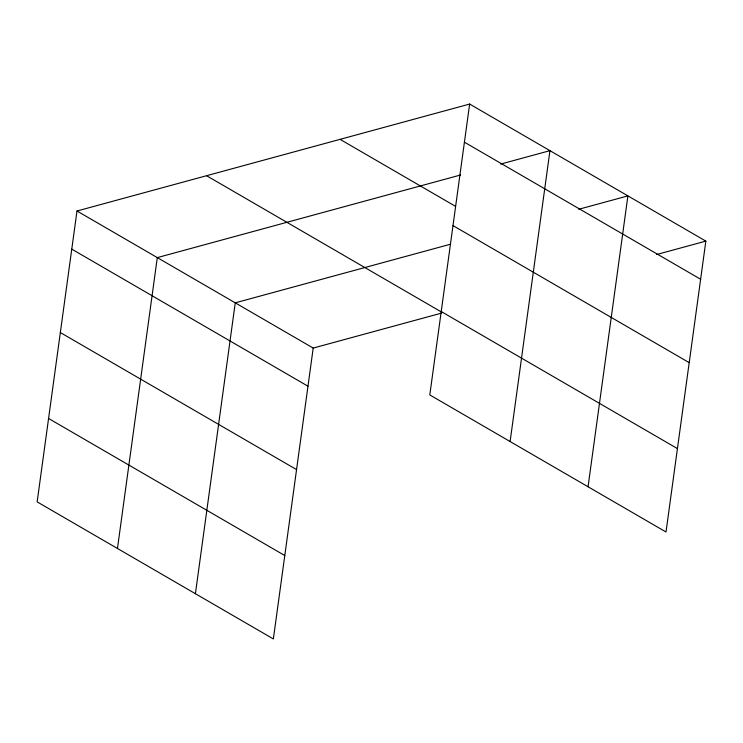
<?xml version="1.0" encoding="UTF-8"?>
<svg xmlns="http://www.w3.org/2000/svg" width="743" height="743" viewBox="0 0 743 743"><rect width="100%" height="100%" fill="white"/><g stroke="black" fill="none" stroke-linecap="round" stroke-linejoin="round"><path stroke-width="1.11" d="M469.641 104.057L429.798 394.932L666.007 531.997L705.85 241.122L469.641 104.057L76.993 211.003L37.15 501.878L273.359 638.943L313.202 348.068L441.658 313.082M117.459 548.483L157.302 257.607L460.595 174.995M195.409 593.713L235.252 302.838L450.49 244.215M510.107 441.537L549.95 150.662L500.801 164.045M588.057 486.767L627.9 195.892L578.751 209.275M656.701 254.505L705.85 241.122M464.421 142.192L700.63 279.257M340.071 139.35L455.357 206.248M452.989 225.593L689.198 362.658M441.221 311.531L677.43 448.596M206.573 175.71L441.779 312.19M76.993 211.003L313.202 348.068M71.774 249.137L307.983 386.202M60.35 332.548L296.559 469.604M48.574 418.476L284.783 555.541"/></g></svg>
